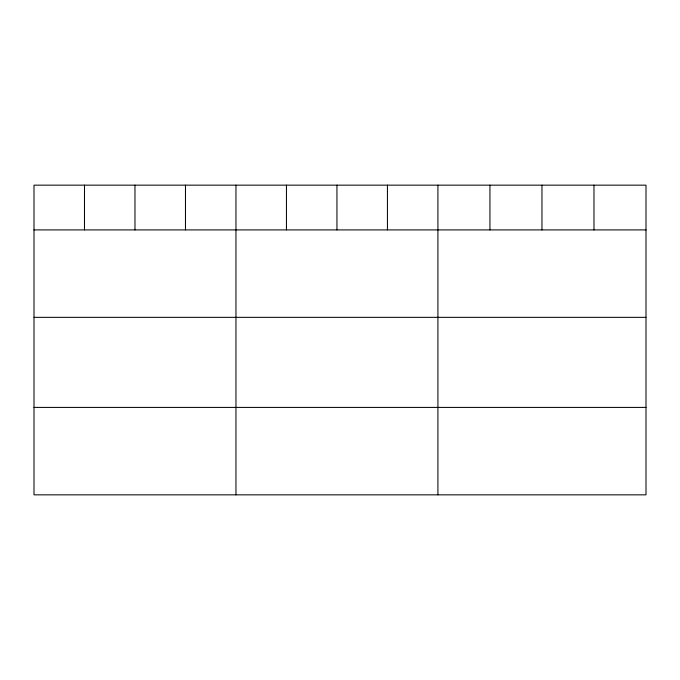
<?xml version="1.0" encoding="UTF-8"?>
<svg xmlns="http://www.w3.org/2000/svg" width="680" height="680" viewBox="0 0 680 680"><rect width="100%" height="100%" fill="white"/><g stroke="black" fill="none" stroke-linecap="round" stroke-linejoin="round"><path stroke-width="1.02" d="M646 229.908L646 494.844L34 494.844L34 185.156L646 185.156L646 229.908L34 229.908M34 317.339L646 317.339M34 407.413L646 407.413M593.98 185.156L593.98 229.908M541.96 185.156L541.96 229.908M489.94 185.156L489.94 229.908M437.92 185.156L437.92 494.844M387.43 185.156L387.43 229.908M336.94 185.156L336.94 229.908M286.45 185.156L286.45 229.908M235.96 185.156L235.96 494.844M185.47 185.156L185.47 229.908M134.98 185.156L134.98 229.908M84.49 185.156L84.49 229.908"/></g></svg>
